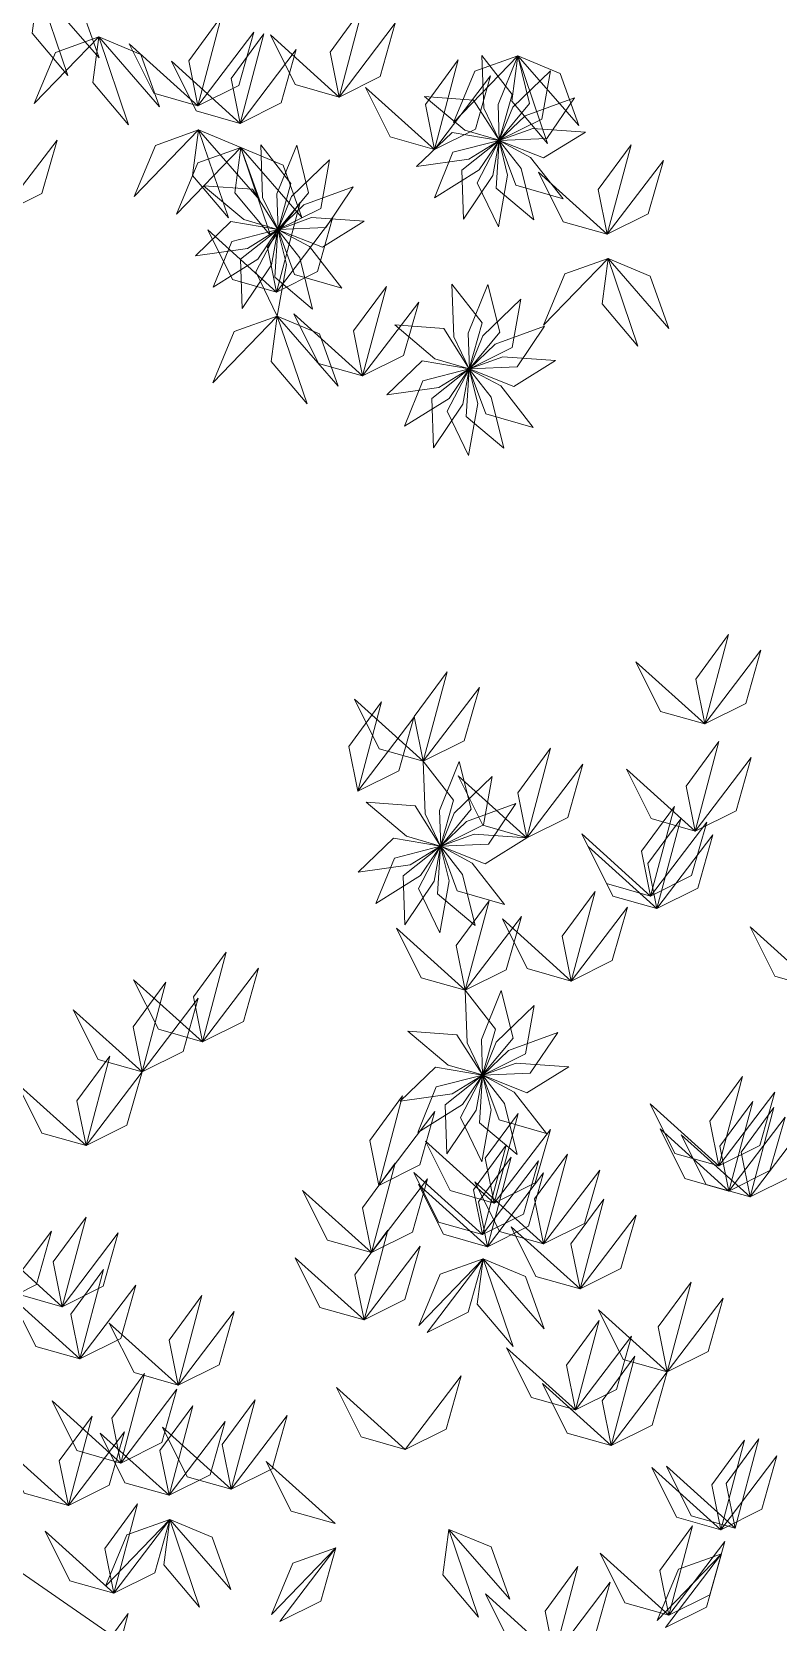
# Model space of a CAD drawing. Header units: inches. Extents: x -422522 to 22891, y -2973 to 414515.
# Drawn here: x 12099.7 to 12148, y 11547.9 to 11650.9 of the extents above; entities that cross this region are included whole.
import ezdxf

# ---------------------------------------------------------------- set-up
doc = ezdxf.new("R2010")
doc.units = ezdxf.units.IN
doc.header["$MEASUREMENT"] = 0
doc.layers.add('ARREDAMENTO', color=8, linetype='Continuous', lineweight=13)

msp = doc.modelspace()

# ---------------------------------------------------------------- linework, layer by layer
at = {"layer": 'ARREDAMENTO', "linetype": 'Continuous', "lineweight": 0}
msp.add_lwpolyline([(12176.5685, 11684.99074), (12183.21323, 11633.4335), (12172.48373, 11572.78265), (12154.5805, 11533.38216), (12114.57783, 11540.32136), (12073.8491, 11568.53566), (12073.75057, 11594.32664), (12067.85653, 11618.16105), (12012.91582, 11653.41346)], dxfattribs=at)
at = {"layer": 'ARREDAMENTO', "lineweight": 0}
for points in [[(12100.06918, 11653.70821), (12099.67955, 11650.76949), (12101.99514, 11648.02796), (12100.06918, 11653.70821)], [(12100.06918, 11653.70821), (12102.80526, 11652.56727), (12104.01059, 11649.18717), (12100.06918, 11653.70821)], [(12119.55865, 11646.64082), (12118.97371, 11649.54698), (12121.10112, 11652.43697), (12119.55865, 11646.64082)], [(12110.40696, 11646.07736), (12109.82202, 11648.98352), (12111.94942, 11651.87351), (12110.40696, 11646.07736)], [(12119.55865, 11646.64082), (12122.21247, 11647.96187), (12123.18946, 11651.4149), (12119.55865, 11646.64082)], [(12103.98855, 11650.53041), (12101.19622, 11649.53503), (12099.81468, 11646.22305), (12103.98855, 11650.53041)], [(12103.98855, 11650.53041), (12103.59892, 11647.59169), (12105.91451, 11644.85016), (12103.98855, 11650.53041)], [(12103.98855, 11650.53041), (12106.72464, 11649.38947), (12107.92996, 11646.00937), (12103.98855, 11650.53041)], [(12110.40696, 11646.07736), (12107.5544, 11646.88411), (12105.95485, 11650.09648), (12110.40696, 11646.07736)], [(12110.40696, 11646.07736), (12113.06077, 11647.39841), (12114.03776, 11650.85144), (12110.40696, 11646.07736)], [(12113.14304, 11644.93642), (12112.5581, 11647.84258), (12114.6855, 11650.73257), (12113.14304, 11644.93642)], [(12119.55865, 11646.64082), (12116.7061, 11647.44757), (12115.10655, 11650.65994), (12119.55865, 11646.64082)], [(12113.14304, 11644.93642), (12110.29049, 11645.74317), (12108.69093, 11648.95554), (12113.14304, 11644.93642)], [(12113.14304, 11644.93642), (12115.79686, 11646.25747), (12116.77385, 11649.71049), (12113.14304, 11644.93642)], [(12125.72418, 11643.25106), (12125.13924, 11646.15722), (12127.26665, 11649.04721), (12125.72418, 11643.25106)], [(12131.13138, 11649.31003), (12128.33905, 11648.31466), (12126.95751, 11645.00267), (12131.13138, 11649.31003)], [(12128.80082, 11649.329), (12128.91995, 11645.92265), (12129.92389, 11643.84593), (12130.75357, 11646.81672), (12128.80082, 11649.329)], [(12131.13138, 11649.31003), (12129.85473, 11646.14972), (12129.92719, 11643.8442), (12131.89347, 11646.22069), (12131.13138, 11649.31003)], [(12131.13138, 11649.31003), (12130.74176, 11646.37131), (12133.05734, 11643.62978), (12131.13138, 11649.31003)], [(12131.13138, 11649.31003), (12133.86747, 11648.16909), (12135.07279, 11644.78899), (12131.13138, 11649.31003)], [(12125.72418, 11643.25106), (12128.378, 11644.57211), (12129.35499, 11648.02514), (12125.72418, 11643.25106)], [(12133.25275, 11648.34477), (12130.80105, 11645.97695), (12129.92951, 11643.84128), (12132.6924, 11645.21255), (12133.25275, 11648.34477)], [(12125.72418, 11643.25106), (12122.87163, 11644.05781), (12121.27208, 11647.27018), (12125.72418, 11643.25106)], [(12125.09047, 11646.67915), (12127.7016, 11644.48839), (12129.91666, 11643.84487), (12128.2641, 11646.44929), (12125.09047, 11646.67915)], [(12134.7981, 11646.60013), (12131.59528, 11645.43421), (12129.93044, 11643.83766), (12133.01221, 11643.96661), (12134.7981, 11646.60013)], [(12097.65754, 11639.0739), (12100.31136, 11640.39495), (12101.28835, 11643.84797), (12097.65754, 11639.0739)], [(12110.45932, 11644.51038), (12107.66698, 11643.515), (12106.28545, 11640.20302), (12110.45932, 11644.51038)], [(12110.45932, 11644.51038), (12110.06969, 11641.57165), (12112.38527, 11638.83013), (12110.45932, 11644.51038)], [(12110.45932, 11644.51038), (12113.1954, 11643.36943), (12114.40073, 11639.98933), (12110.45932, 11644.51038)], [(12124.57698, 11642.14873), (12127.95222, 11642.62327), (12129.91262, 11643.83879), (12126.87138, 11644.35339), (12124.57698, 11642.14873)], [(12125.72584, 11640.12092), (12128.61626, 11641.92726), (12129.91278, 11643.83506), (12126.92516, 11643.06819), (12125.72584, 11640.12092)], [(12127.60015, 11638.73569), (12129.50598, 11641.56152), (12129.91444, 11643.83171), (12127.49702, 11641.91597), (12127.60015, 11638.73569)], [(12129.87585, 11638.23259), (12130.46754, 11641.58927), (12129.91731, 11643.82934), (12128.4881, 11641.09596), (12129.87585, 11638.23259)], [(12132.15943, 11638.69858), (12131.33468, 11642.00573), (12129.92091, 11643.82833), (12129.72702, 11640.74996), (12132.15943, 11638.69858)], [(12134.05605, 11640.0531), (12131.95747, 11642.73888), (12129.9246, 11643.82888), (12130.99956, 11640.93778), (12134.05605, 11640.0531)], [(12135.50024, 11644.37776), (12132.1001, 11644.61535), (12129.92982, 11643.83398), (12132.79761, 11642.69832), (12135.50024, 11644.37776)], [(12113.1954, 11643.36943), (12110.40307, 11642.37406), (12109.02153, 11639.06207), (12113.1954, 11643.36943)], [(12113.1954, 11643.36943), (12112.80578, 11640.43071), (12115.12136, 11637.68918), (12113.1954, 11643.36943)], [(12113.1954, 11643.36943), (12115.93149, 11642.22849), (12117.13681, 11638.84839), (12113.1954, 11643.36943)], [(12114.4766, 11643.55161), (12114.59573, 11640.14525), (12115.59967, 11638.06854), (12116.42935, 11641.03933), (12114.4766, 11643.55161)], [(12116.80717, 11643.53263), (12115.53051, 11640.37232), (12115.60298, 11638.06681), (12117.56926, 11640.4433), (12116.80717, 11643.53263)], [(12136.92039, 11637.75531), (12136.33545, 11640.66147), (12138.46285, 11643.55146), (12136.92039, 11637.75531)], [(12118.92853, 11642.56738), (12116.47683, 11640.19955), (12115.6053, 11638.06388), (12118.36819, 11639.43516), (12118.92853, 11642.56738)], [(12136.92039, 11637.75531), (12134.06783, 11638.56206), (12132.46828, 11641.77443), (12136.92039, 11637.75531)], [(12136.92039, 11637.75531), (12139.5742, 11639.07636), (12140.5512, 11642.52939), (12136.92039, 11637.75531)], [(12110.76626, 11640.90176), (12113.37738, 11638.71099), (12115.59245, 11638.06747), (12113.93989, 11640.67189), (12110.76626, 11640.90176)], [(12120.47389, 11640.82273), (12117.27107, 11639.65681), (12115.60623, 11638.06027), (12118.688, 11638.18922), (12120.47389, 11640.82273)], [(12115.49927, 11634.02218), (12114.91433, 11636.92833), (12117.04174, 11639.81833), (12115.49927, 11634.02218)], [(12115.49927, 11634.02218), (12118.15309, 11635.34323), (12119.13008, 11638.79625), (12115.49927, 11634.02218)], [(12121.17603, 11638.60037), (12117.77588, 11638.83795), (12115.6056, 11638.05659), (12118.47339, 11636.92092), (12121.17603, 11638.60037)], [(12110.25277, 11636.37134), (12113.62801, 11636.84588), (12115.58841, 11638.06139), (12112.54717, 11638.576), (12110.25277, 11636.37134)], [(12115.49927, 11634.02218), (12112.64672, 11634.82892), (12111.04717, 11638.04129), (12115.49927, 11634.02218)], [(12111.40162, 11634.34352), (12114.29205, 11636.14987), (12115.58857, 11638.05766), (12112.60094, 11637.29079), (12111.40162, 11634.34352)], [(12113.27594, 11632.9583), (12115.18176, 11635.78412), (12115.59023, 11638.05432), (12113.17281, 11636.13857), (12113.27594, 11632.9583)], [(12115.55163, 11632.45519), (12116.14333, 11635.81187), (12115.5931, 11638.05194), (12114.16389, 11635.31857), (12115.55163, 11632.45519)], [(12117.83522, 11632.92118), (12117.01047, 11636.22833), (12115.59669, 11638.05094), (12115.40281, 11634.97256), (12117.83522, 11632.92118)], [(12119.73184, 11634.27571), (12117.63325, 11636.96148), (12115.60039, 11638.05148), (12116.67535, 11635.16039), (12119.73184, 11634.27571)], [(12136.97275, 11636.18832), (12134.18042, 11635.19295), (12132.79888, 11631.88096), (12136.97275, 11636.18832)], [(12136.97275, 11636.18832), (12136.58312, 11633.2496), (12138.89871, 11630.50807), (12136.97275, 11636.18832)], [(12136.97275, 11636.18832), (12139.70884, 11635.04738), (12140.91416, 11631.66728), (12136.97275, 11636.18832)], [(12126.86342, 11634.53689), (12126.98255, 11631.13054), (12127.98649, 11629.05382), (12128.81617, 11632.02462), (12126.86342, 11634.53689)], [(12129.19399, 11634.51792), (12127.91733, 11631.35761), (12127.9898, 11629.0521), (12129.95608, 11631.42859), (12129.19399, 11634.51792)], [(12121.07835, 11628.5927), (12120.49341, 11631.49886), (12122.62081, 11634.38885), (12121.07835, 11628.5927)], [(12131.31535, 11633.55266), (12128.86365, 11631.18484), (12127.99211, 11629.04917), (12130.75501, 11630.42044), (12131.31535, 11633.55266)], [(12115.55163, 11632.45519), (12112.7593, 11631.45982), (12111.37776, 11628.14783), (12115.55163, 11632.45519)], [(12115.55163, 11632.45519), (12115.16201, 11629.51647), (12117.47759, 11626.77494), (12115.55163, 11632.45519)], [(12115.55163, 11632.45519), (12118.28772, 11631.31425), (12119.49304, 11627.93415), (12115.55163, 11632.45519)], [(12121.07835, 11628.5927), (12118.22579, 11629.39944), (12116.62624, 11632.61181), (12121.07835, 11628.5927)], [(12121.07835, 11628.5927), (12123.73216, 11629.91375), (12124.70916, 11633.36677), (12121.07835, 11628.5927)], [(12123.15307, 11631.88705), (12125.7642, 11629.69628), (12127.97927, 11629.05276), (12126.3267, 11631.65718), (12123.15307, 11631.88705)], [(12132.8607, 11631.80802), (12129.65788, 11630.6421), (12127.99304, 11629.04556), (12131.07482, 11629.17451), (12132.8607, 11631.80802)], [(12122.63959, 11627.35662), (12126.01483, 11627.83116), (12127.97523, 11629.04668), (12124.93398, 11629.56128), (12122.63959, 11627.35662)], [(12133.56284, 11629.58566), (12130.1627, 11629.82324), (12127.99242, 11629.04188), (12130.86021, 11627.90621), (12133.56284, 11629.58566)], [(12123.78844, 11625.32881), (12126.67886, 11627.13515), (12127.97538, 11629.04295), (12124.98776, 11628.27608), (12123.78844, 11625.32881)], [(12125.66276, 11623.94359), (12127.56858, 11626.76941), (12127.97704, 11629.03961), (12125.55963, 11627.12386), (12125.66276, 11623.94359)], [(12127.93845, 11623.44048), (12128.53014, 11626.79716), (12127.97992, 11629.03723), (12126.5507, 11626.30386), (12127.93845, 11623.44048)], [(12130.22203, 11623.90647), (12129.39728, 11627.21362), (12127.98351, 11629.03622), (12127.78962, 11625.95785), (12130.22203, 11623.90647)], [(12132.11865, 11625.261), (12130.02007, 11627.94677), (12127.9872, 11629.03677), (12129.06216, 11626.14567), (12132.11865, 11625.261)], [(12143.23028, 11606.06043), (12142.64534, 11608.96659), (12144.77274, 11611.85658), (12143.23028, 11606.06043)], [(12143.23028, 11606.06043), (12145.8841, 11607.38148), (12146.86109, 11610.83451), (12143.23028, 11606.06043)], [(12143.23028, 11606.06043), (12140.37773, 11606.86718), (12138.77817, 11610.07955), (12143.23028, 11606.06043)], [(12125.00833, 11603.64621), (12124.42339, 11606.55237), (12126.55079, 11609.44236), (12125.00833, 11603.64621)], [(12125.00833, 11603.64621), (12127.66214, 11604.96726), (12128.63914, 11608.42028), (12125.00833, 11603.64621)], [(12120.76034, 11601.70256), (12120.1754, 11604.60872), (12122.3028, 11607.49871), (12120.76034, 11601.70256)], [(12125.00833, 11603.64621), (12122.15577, 11604.45295), (12120.55622, 11607.66532), (12125.00833, 11603.64621)], [(12120.76034, 11601.70256), (12123.41415, 11603.02361), (12124.39115, 11606.47664), (12120.76034, 11601.70256)], [(12142.61199, 11599.12663), (12142.02706, 11602.03279), (12144.15446, 11604.92278), (12142.61199, 11599.12663)], [(12125.00833, 11603.64621), (12125.12746, 11600.23985), (12126.1314, 11598.16314), (12126.96108, 11601.13393), (12125.00833, 11603.64621)], [(12127.33889, 11603.62723), (12126.06224, 11600.46692), (12126.1347, 11598.16141), (12128.10098, 11600.5379), (12127.33889, 11603.62723)], [(12131.70775, 11598.69497), (12131.12281, 11601.60113), (12133.25022, 11604.49112), (12131.70775, 11598.69497)], [(12142.61199, 11599.12663), (12145.26581, 11600.44768), (12146.2428, 11603.90071), (12142.61199, 11599.12663)], [(12129.46026, 11602.66198), (12127.00856, 11600.29415), (12126.13702, 11598.15848), (12128.89991, 11599.52976), (12129.46026, 11602.66198)], [(12131.70775, 11598.69497), (12128.8552, 11599.50172), (12127.25565, 11602.71409), (12131.70775, 11598.69497)], [(12131.70775, 11598.69497), (12134.36157, 11600.01602), (12135.33856, 11603.46904), (12131.70775, 11598.69497)], [(12142.61199, 11599.12663), (12139.75944, 11599.93338), (12138.15989, 11603.14575), (12142.61199, 11599.12663)], [(12121.29798, 11600.99636), (12123.90911, 11598.80559), (12126.12417, 11598.16207), (12124.47161, 11600.76649), (12121.29798, 11600.99636)], [(12131.00561, 11600.91733), (12127.80279, 11599.75141), (12126.13795, 11598.15487), (12129.21972, 11598.28382), (12131.00561, 11600.91733)], [(12139.72655, 11594.92447), (12139.14161, 11597.83063), (12141.26902, 11600.72062), (12139.72655, 11594.92447)], [(12140.13261, 11594.12005), (12139.54767, 11597.02621), (12141.67507, 11599.9162), (12140.13261, 11594.12005)], [(12139.72655, 11594.92447), (12142.38037, 11596.24552), (12143.35736, 11599.69855), (12139.72655, 11594.92447)], [(12120.78449, 11596.46594), (12124.15973, 11596.94048), (12126.12013, 11598.15599), (12123.07889, 11598.67059), (12120.78449, 11596.46594)], [(12131.70775, 11598.69497), (12128.30761, 11598.93255), (12126.13733, 11598.15119), (12129.00512, 11597.01552), (12131.70775, 11598.69497)], [(12139.72655, 11594.92447), (12136.874, 11595.73122), (12135.27444, 11598.94359), (12139.72655, 11594.92447)], [(12140.13261, 11594.12005), (12142.78642, 11595.4411), (12143.76342, 11598.89412), (12140.13261, 11594.12005)], [(12121.93335, 11594.43812), (12124.82377, 11596.24447), (12126.12029, 11598.15226), (12123.13267, 11597.38539), (12121.93335, 11594.43812)], [(12123.80766, 11593.0529), (12125.71349, 11595.87872), (12126.12195, 11598.14892), (12123.70453, 11596.23317), (12123.80766, 11593.0529)], [(12126.08336, 11592.54979), (12126.67505, 11595.90647), (12126.12482, 11598.14654), (12124.69561, 11595.41317), (12126.08336, 11592.54979)], [(12128.36694, 11593.01578), (12127.54219, 11596.32293), (12126.12842, 11598.14554), (12125.93453, 11595.06716), (12128.36694, 11593.01578)], [(12130.26356, 11594.37031), (12128.16498, 11597.05608), (12126.13211, 11598.14608), (12127.20707, 11595.25499), (12130.26356, 11594.37031)], [(12140.13261, 11594.12005), (12137.28005, 11594.9268), (12135.6805, 11598.13917), (12140.13261, 11594.12005)], [(12127.72465, 11588.82659), (12127.13971, 11591.73275), (12129.26711, 11594.62274), (12127.72465, 11588.82659)], [(12134.58935, 11589.4241), (12134.00441, 11592.33026), (12136.13181, 11595.22025), (12134.58935, 11589.4241)], [(12127.72465, 11588.82659), (12130.37846, 11590.14764), (12131.35545, 11593.60067), (12127.72465, 11588.82659)], [(12134.58935, 11589.4241), (12131.73679, 11590.23085), (12130.13724, 11593.44322), (12134.58935, 11589.4241)], [(12134.58935, 11589.4241), (12137.24316, 11590.74515), (12138.22016, 11594.19818), (12134.58935, 11589.4241)], [(12127.72465, 11588.82659), (12124.87209, 11589.63334), (12123.27254, 11592.84571), (12127.72465, 11588.82659)], [(12150.63009, 11588.92144), (12147.77754, 11589.72819), (12146.17799, 11592.94056), (12150.63009, 11588.92144)], [(12110.70376, 11585.49015), (12110.11883, 11588.39631), (12112.24623, 11591.2863), (12110.70376, 11585.49015)], [(12110.70376, 11585.49015), (12113.35758, 11586.8112), (12114.33457, 11590.26422), (12110.70376, 11585.49015)], [(12106.79619, 11583.54499), (12106.21126, 11586.45114), (12108.33866, 11589.34114), (12106.79619, 11583.54499)], [(12110.70376, 11585.49015), (12107.85121, 11586.29689), (12106.25166, 11589.50926), (12110.70376, 11585.49015)], [(12106.79619, 11583.54499), (12109.45001, 11584.86604), (12110.427, 11588.31906), (12106.79619, 11583.54499)], [(12127.72465, 11588.82659), (12127.84378, 11585.42024), (12128.84772, 11583.34352), (12129.6774, 11586.31431), (12127.72465, 11588.82659)], [(12130.05521, 11588.80762), (12128.77856, 11585.64731), (12128.85102, 11583.34179), (12130.8173, 11585.71828), (12130.05521, 11588.80762)], [(12106.79619, 11583.54499), (12103.94364, 11584.35173), (12102.34409, 11587.5641), (12106.79619, 11583.54499)], [(12132.17658, 11587.84236), (12129.72488, 11585.47453), (12128.85334, 11583.33887), (12131.61623, 11584.71014), (12132.17658, 11587.84236)], [(12124.0143, 11586.17674), (12126.62543, 11583.98598), (12128.84049, 11583.34245), (12127.18793, 11585.94688), (12124.0143, 11586.17674)], [(12133.72193, 11586.09772), (12130.51911, 11584.9318), (12128.85427, 11583.33525), (12131.93604, 11583.4642), (12133.72193, 11586.09772)], [(12103.16539, 11578.77091), (12102.58045, 11581.67707), (12104.70785, 11584.56706), (12103.16539, 11578.77091)], [(12134.42407, 11583.87535), (12131.02393, 11584.11294), (12128.85365, 11583.33157), (12131.72144, 11582.1959), (12134.42407, 11583.87535)], [(12103.16539, 11578.77091), (12105.8192, 11580.09196), (12106.79619, 11583.54499), (12103.16539, 11578.77091)], [(12123.50081, 11581.64632), (12126.87605, 11582.12086), (12128.83645, 11583.33637), (12125.79521, 11583.85098), (12123.50081, 11581.64632)], [(12124.64967, 11579.6185), (12127.54009, 11581.42485), (12128.83661, 11583.33265), (12125.84899, 11582.56578), (12124.64967, 11579.6185)], [(12126.52398, 11578.23328), (12128.42981, 11581.0591), (12128.83827, 11583.3293), (12126.42085, 11581.41356), (12126.52398, 11578.23328)], [(12128.79968, 11577.73017), (12129.39137, 11581.08686), (12128.84114, 11583.32692), (12127.41193, 11580.59355), (12128.79968, 11577.73017)], [(12131.08326, 11578.19617), (12130.25851, 11581.50331), (12128.84474, 11583.32592), (12128.65085, 11580.24755), (12131.08326, 11578.19617)], [(12132.97988, 11579.55069), (12130.8813, 11582.23647), (12128.84843, 11583.32646), (12129.92339, 11580.43537), (12132.97988, 11579.55069)], [(12144.14555, 11577.45165), (12143.56061, 11580.35781), (12145.68801, 11583.2478), (12144.14555, 11577.45165)], [(12103.16539, 11578.77091), (12100.31283, 11579.57766), (12098.71328, 11582.79003), (12103.16539, 11578.77091)], [(12122.12565, 11576.19479), (12121.54071, 11579.10095), (12123.66811, 11581.99094), (12122.12565, 11576.19479)], [(12144.14555, 11577.45165), (12146.79936, 11578.7727), (12147.77635, 11582.22573), (12144.14555, 11577.45165)], [(12122.12565, 11576.19479), (12124.77946, 11577.51584), (12125.75646, 11580.96886), (12122.12565, 11576.19479)], [(12144.14555, 11577.45165), (12141.29299, 11578.2584), (12139.69344, 11581.47077), (12144.14555, 11577.45165)], [(12144.80151, 11575.82927), (12144.21658, 11578.73543), (12146.34398, 11581.62542), (12144.80151, 11575.82927)], [(12146.16814, 11575.44446), (12145.5832, 11578.35062), (12147.71061, 11581.24061), (12146.16814, 11575.44446)], [(12129.60444, 11575.0494), (12129.0195, 11577.95556), (12131.1469, 11580.84555), (12129.60444, 11575.0494)], [(12144.80151, 11575.82927), (12147.45533, 11577.15032), (12148.43232, 11580.60334), (12144.80151, 11575.82927)], [(12146.16814, 11575.44446), (12148.82196, 11576.76551), (12149.79895, 11580.21853), (12146.16814, 11575.44446)], [(12129.60444, 11575.0494), (12126.75188, 11575.85615), (12125.15233, 11579.06852), (12129.60444, 11575.0494)], [(12129.60444, 11575.0494), (12132.25825, 11576.37045), (12133.23524, 11579.82347), (12129.60444, 11575.0494)], [(12144.80151, 11575.82927), (12141.94896, 11576.63601), (12140.34941, 11579.84838), (12144.80151, 11575.82927)], [(12146.16814, 11575.44446), (12143.31559, 11576.25121), (12141.71604, 11579.46358), (12146.16814, 11575.44446)], [(12128.84094, 11573.00797), (12128.25601, 11575.91413), (12130.38341, 11578.80412), (12128.84094, 11573.00797)], [(12129.15821, 11572.2289), (12128.57327, 11575.13506), (12130.70067, 11578.02505), (12129.15821, 11572.2289)], [(12132.80061, 11572.41106), (12132.21567, 11575.31722), (12134.34308, 11578.20721), (12132.80061, 11572.41106)], [(12121.64688, 11571.84363), (12121.06195, 11574.74979), (12123.18935, 11577.63978), (12121.64688, 11571.84363)], [(12128.84094, 11573.00797), (12125.98839, 11573.81472), (12124.38884, 11577.02709), (12128.84094, 11573.00797)], [(12128.84094, 11573.00797), (12131.49476, 11574.32902), (12132.47175, 11577.78205), (12128.84094, 11573.00797)], [(12129.15821, 11572.2289), (12131.81202, 11573.54995), (12132.78901, 11577.00297), (12129.15821, 11572.2289)], [(12132.80061, 11572.41106), (12135.45443, 11573.73211), (12136.43142, 11577.18514), (12132.80061, 11572.41106)], [(12121.64688, 11571.84363), (12118.79433, 11572.65038), (12117.19478, 11575.86275), (12121.64688, 11571.84363)], [(12121.64688, 11571.84363), (12124.3007, 11573.16468), (12125.27769, 11576.61771), (12121.64688, 11571.84363)], [(12129.15821, 11572.2289), (12126.30565, 11573.03565), (12124.7061, 11576.24802), (12129.15821, 11572.2289)], [(12132.80061, 11572.41106), (12129.94806, 11573.21781), (12128.34851, 11576.43018), (12132.80061, 11572.41106)], [(12135.15549, 11569.50002), (12134.57055, 11572.40618), (12136.69795, 11575.29617), (12135.15549, 11569.50002)], [(12101.62508, 11568.3422), (12101.04014, 11571.24835), (12103.16754, 11574.13835), (12101.62508, 11568.3422)], [(12135.15549, 11569.50002), (12137.8093, 11570.82107), (12138.7863, 11574.2741), (12135.15549, 11569.50002)], [(12097.30023, 11568.45096), (12099.95405, 11569.77201), (12100.93104, 11573.22503), (12097.30023, 11568.45096)], [(12101.62508, 11568.3422), (12104.27889, 11569.66325), (12105.25589, 11573.11627), (12101.62508, 11568.3422)], [(12121.16812, 11567.49248), (12120.58318, 11570.39864), (12122.71059, 11573.28863), (12121.16812, 11567.49248)], [(12135.15549, 11569.50002), (12132.30293, 11570.30677), (12130.70338, 11573.51914), (12135.15549, 11569.50002)], [(12101.62508, 11568.3422), (12098.77252, 11569.14894), (12097.17297, 11572.36131), (12101.62508, 11568.3422)], [(12121.16812, 11567.49248), (12123.82194, 11568.81353), (12124.79893, 11572.26655), (12121.16812, 11567.49248)], [(12102.76635, 11564.96146), (12102.18141, 11567.86762), (12104.30882, 11570.75761), (12102.76635, 11564.96146)], [(12121.16812, 11567.49248), (12118.31557, 11568.29923), (12116.71601, 11571.5116), (12121.16812, 11567.49248)], [(12128.89331, 11571.44099), (12126.10097, 11570.44561), (12124.71943, 11567.13363), (12128.89331, 11571.44099)], [(12125.2625, 11566.66691), (12127.91631, 11567.98796), (12128.89331, 11571.44099), (12125.2625, 11566.66691)], [(12128.89331, 11571.44099), (12128.50368, 11568.50226), (12130.81926, 11565.76074), (12128.89331, 11571.44099)], [(12128.89331, 11571.44099), (12131.62939, 11570.30004), (12132.83472, 11566.91994), (12128.89331, 11571.44099)], [(12102.76635, 11564.96146), (12105.42017, 11566.28251), (12106.39716, 11569.73553), (12102.76635, 11564.96146)], [(12140.80375, 11564.12535), (12140.21881, 11567.03151), (12142.34621, 11569.9215), (12140.80375, 11564.12535)], [(12102.76635, 11564.96146), (12099.9138, 11565.7682), (12098.31425, 11568.98057), (12102.76635, 11564.96146)], [(12109.12701, 11563.26732), (12108.54207, 11566.17348), (12110.66947, 11569.06347), (12109.12701, 11563.26732)], [(12140.80375, 11564.12535), (12143.45756, 11565.4464), (12144.43456, 11568.89942), (12140.80375, 11564.12535)], [(12109.12701, 11563.26732), (12111.78082, 11564.58837), (12112.75781, 11568.0414), (12109.12701, 11563.26732)], [(12140.80375, 11564.12535), (12137.95119, 11564.93209), (12136.35164, 11568.14446), (12140.80375, 11564.12535)], [(12109.12701, 11563.26732), (12106.27445, 11564.07407), (12104.6749, 11567.28644), (12109.12701, 11563.26732)], [(12134.85556, 11561.6604), (12134.27062, 11564.56655), (12136.39802, 11567.45655), (12134.85556, 11561.6604)], [(12134.85556, 11561.6604), (12132.00301, 11562.46714), (12130.40345, 11565.67951), (12134.85556, 11561.6604)], [(12134.85556, 11561.6604), (12137.50938, 11562.98145), (12138.48637, 11566.43447), (12134.85556, 11561.6604)], [(12137.17294, 11559.35127), (12136.588, 11562.25743), (12138.7154, 11565.14742), (12137.17294, 11559.35127)], [(12105.42015, 11558.22446), (12104.83521, 11561.13062), (12106.96261, 11564.02061), (12105.42015, 11558.22446)], [(12123.83811, 11559.10499), (12126.49192, 11560.42604), (12127.46892, 11563.87906), (12123.83811, 11559.10499)], [(12137.17294, 11559.35127), (12139.82676, 11560.67232), (12140.80375, 11564.12535), (12137.17294, 11559.35127)], [(12105.42015, 11558.22446), (12108.07396, 11559.54551), (12109.05096, 11562.99854), (12105.42015, 11558.22446)], [(12123.83811, 11559.10499), (12120.98555, 11559.91174), (12119.386, 11563.12411), (12123.83811, 11559.10499)], [(12137.17294, 11559.35127), (12134.32039, 11560.15802), (12132.72083, 11563.37039), (12137.17294, 11559.35127)], [(12105.42015, 11558.22446), (12102.56759, 11559.03121), (12100.96804, 11562.24358), (12105.42015, 11558.22446)], [(12108.54101, 11556.13623), (12107.95608, 11559.04239), (12110.08348, 11561.93238), (12108.54101, 11556.13623)], [(12112.57122, 11556.52483), (12111.98628, 11559.43099), (12114.11369, 11562.32098), (12112.57122, 11556.52483)], [(12102.02132, 11555.47149), (12101.43639, 11558.37765), (12103.56379, 11561.26764), (12102.02132, 11555.47149)], [(12112.57122, 11556.52483), (12109.71867, 11557.33157), (12108.11912, 11560.54394), (12112.57122, 11556.52483)], [(12108.54101, 11556.13623), (12111.19483, 11557.45728), (12112.17182, 11560.91031), (12108.54101, 11556.13623)], [(12112.57122, 11556.52483), (12115.22504, 11557.84588), (12116.20203, 11561.2989), (12112.57122, 11556.52483)], [(12102.02132, 11555.47149), (12099.16877, 11556.27824), (12097.56922, 11559.49061), (12102.02132, 11555.47149)], [(12102.02132, 11555.47149), (12104.67514, 11556.79254), (12105.65213, 11560.24556), (12102.02132, 11555.47149)], [(12108.54101, 11556.13623), (12105.68846, 11556.94298), (12104.08891, 11560.15535), (12108.54101, 11556.13623)], [(12144.26582, 11553.91135), (12143.68088, 11556.81751), (12145.80828, 11559.7075), (12144.26582, 11553.91135)], [(12145.2023, 11554.00168), (12144.61736, 11556.90784), (12146.74476, 11559.79783), (12145.2023, 11554.00168)], [(12119.29298, 11554.30413), (12116.44043, 11555.11088), (12114.84088, 11558.32325), (12119.29298, 11554.30413)], [(12144.26582, 11553.91135), (12146.91963, 11555.2324), (12147.89663, 11558.68543), (12144.26582, 11553.91135)], [(12144.26582, 11553.91135), (12141.41326, 11554.7181), (12139.81371, 11557.93047), (12144.26582, 11553.91135)], [(12145.2023, 11554.00168), (12142.34974, 11554.80843), (12140.75019, 11558.0208), (12145.2023, 11554.00168)], [(12104.96257, 11549.79517), (12104.37763, 11552.70133), (12106.50503, 11555.59132), (12104.96257, 11549.79517)], [(12108.59338, 11554.56925), (12105.80104, 11553.57387), (12104.41951, 11550.26189), (12108.59338, 11554.56925)], [(12104.96257, 11549.79517), (12107.61638, 11551.11622), (12108.59338, 11554.56925), (12104.96257, 11549.79517)], [(12104.96257, 11549.79517), (12107.61638, 11551.11622), (12108.59338, 11554.56925), (12104.96257, 11549.79517)], [(12108.59338, 11554.56925), (12108.20375, 11551.63052), (12110.51933, 11548.889), (12108.59338, 11554.56925)], [(12108.59338, 11554.56925), (12111.32946, 11553.4283), (12112.53479, 11550.0482), (12108.59338, 11554.56925)], [(12104.96257, 11549.79517), (12102.11001, 11550.60192), (12100.51046, 11553.81429), (12104.96257, 11549.79517)], [(12126.66524, 11553.93059), (12126.27561, 11550.99187), (12128.59119, 11548.25034), (12126.66524, 11553.93059)], [(12126.66524, 11553.93059), (12129.40132, 11552.78965), (12130.60665, 11549.40955), (12126.66524, 11553.93059)], [(12140.90205, 11548.37241), (12140.31711, 11551.27856), (12142.44452, 11554.16856), (12140.90205, 11548.37241)], [(12140.90205, 11548.37241), (12140.31711, 11551.27856), (12142.44452, 11554.16856), (12140.90205, 11548.37241)], [(12140.90205, 11548.37241), (12143.55587, 11549.69346), (12144.53286, 11553.14648), (12140.90205, 11548.37241)], [(12140.90205, 11548.37241), (12143.55587, 11549.69346), (12144.53286, 11553.14648), (12140.90205, 11548.37241)], [(12119.34534, 11552.73715), (12116.55301, 11551.74177), (12115.17147, 11548.42979), (12119.34534, 11552.73715)], [(12115.71453, 11547.96307), (12118.36835, 11549.28412), (12119.34534, 11552.73715), (12115.71453, 11547.96307)], [(12140.90205, 11548.37241), (12138.0495, 11549.17915), (12136.44995, 11552.39152), (12140.90205, 11548.37241)], [(12140.90205, 11548.37241), (12138.0495, 11549.17915), (12136.44995, 11552.39152), (12140.90205, 11548.37241)], [(12144.31818, 11552.34437), (12141.52584, 11551.34899), (12140.14431, 11548.037), (12144.31818, 11552.34437)], [(12140.68737, 11547.57029), (12143.34119, 11548.89134), (12144.31818, 11552.34437), (12140.68737, 11547.57029)], [(12133.47674, 11545.73164), (12132.8918, 11548.63779), (12135.0192, 11551.52779), (12133.47674, 11545.73164)], [(12133.47674, 11545.73164), (12136.13055, 11547.05269), (12137.10755, 11550.50571), (12133.47674, 11545.73164)], [(12133.47674, 11545.73164), (12130.62418, 11546.53838), (12129.02463, 11549.75075), (12133.47674, 11545.73164)], [(12104.35655, 11542.68871), (12103.77161, 11545.59487), (12105.89901, 11548.48486), (12104.35655, 11542.68871)]]:
    msp.add_lwpolyline(points, dxfattribs=at)

doc.saveas('drawing.dxf')
